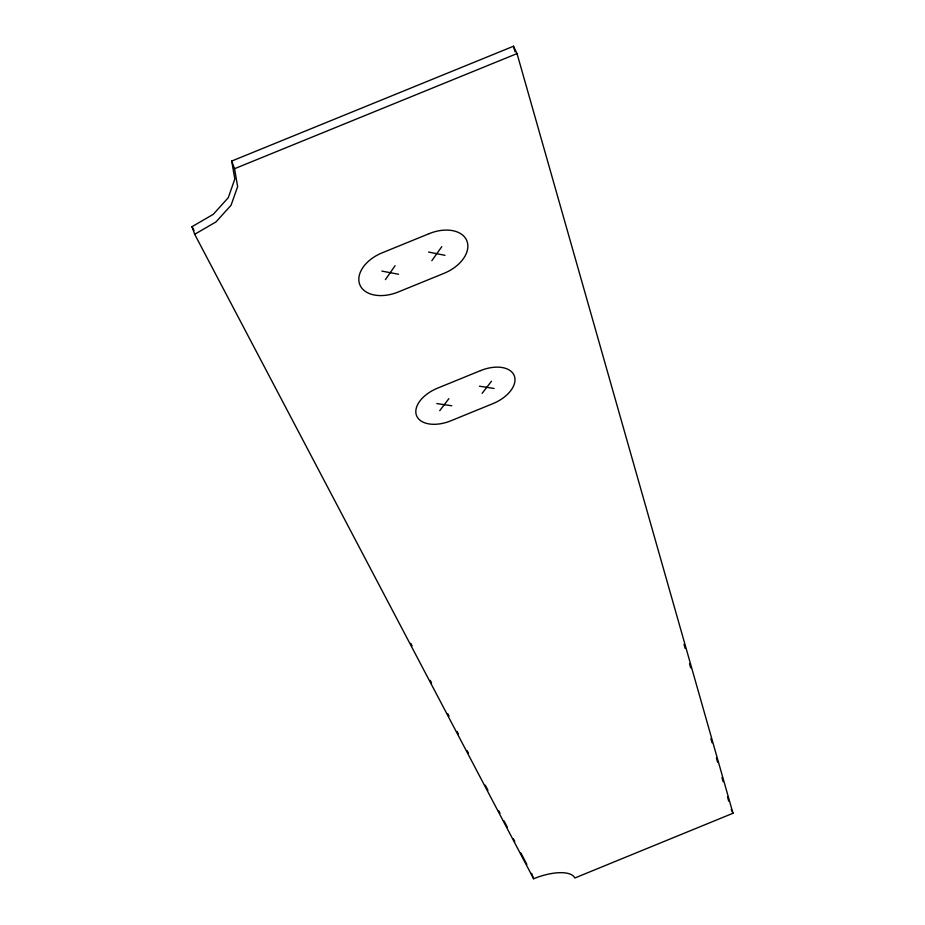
<?xml version="1.0" encoding="UTF-8"?>
<svg xmlns="http://www.w3.org/2000/svg" width="925" height="925" viewBox="0 0 925 925"><rect width="100%" height="100%" fill="white"/><g stroke="black" fill="none" stroke-linecap="round" stroke-linejoin="round"><path stroke-width="1.39" d="M385.413 279.616L395.091 265.729M431.848 260.677L441.78 246.686M439.757 410.654L448.868 398.652M482.133 393.356L491.453 381.262M192.018 226.66L213.247 214.334L228.278 197.673L234.823 179.011L231.713 161.054L513.467 46.25L517.029 53.592L732.982 813.26L574.853 877.987A37.069 14.696 -21.2 0 0 533.609 878.75L194.678 234.279L192.018 226.66L194.03 230.498M194.678 234.279L215.964 221.942L231.042 205.281L237.633 186.63L234.545 168.708L231.713 161.054M234.545 168.708L517.029 53.592M436.82 403.566L451.747 405.763M479.416 386.188L494.112 388.465M381.886 271.106L398.548 274.262M428.576 252.062L444.971 255.323M410.769 643.303L412.111 645.858M430.229 680.361L431.57 682.916M447.677 713.591L449.018 716.147M457.066 731.49L458.418 734.045M467.137 750.661L468.478 753.216M485.255 785.163L487.938 790.274M498.679 810.728L500.02 813.283M504.044 820.949L507.397 827.343M513.433 838.836L514.774 841.403M520.821 852.896L526.857 864.401M731.247 809.34L732.982 813.26M531.551 873.35L533.609 878.75M513.467 46.25L515.052 51.8M683.991 644.297L685.171 648.46M689.53 663.722L690.709 667.885M710.886 738.647L712.077 742.81M716.424 758.072L717.615 762.235M721.962 777.509L723.153 781.671M727.501 796.934L728.692 801.096M429.281 233.609L382.118 252.849A32.687 21.171 -22.1 0 0 359.86 284.784A32.687 21.171 -22.1 0 0 398.166 292.022L444.127 273.28A32.699 21.159 -23.4 0 0 466.963 241.101A32.699 21.159 -23.4 0 0 429.281 233.609M480.538 370.613L437.548 388.165A29.831 17.621 -22.2 0 0 416.608 415.753A29.831 17.621 -22.2 0 0 450.903 420.783L492.886 403.647A29.831 17.621 -23.1 0 0 514.323 375.862A29.831 17.621 -23.1 0 0 480.538 370.613"/></g></svg>
